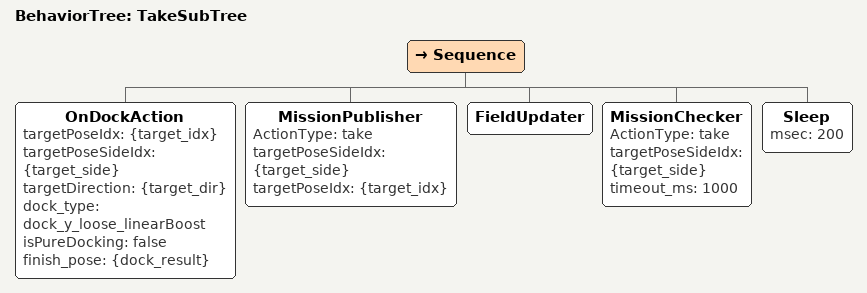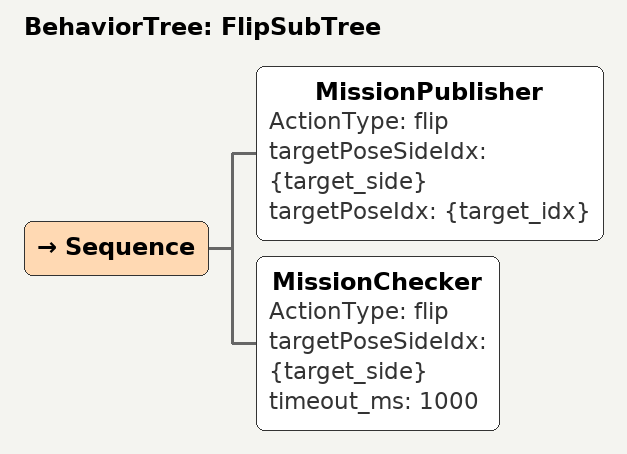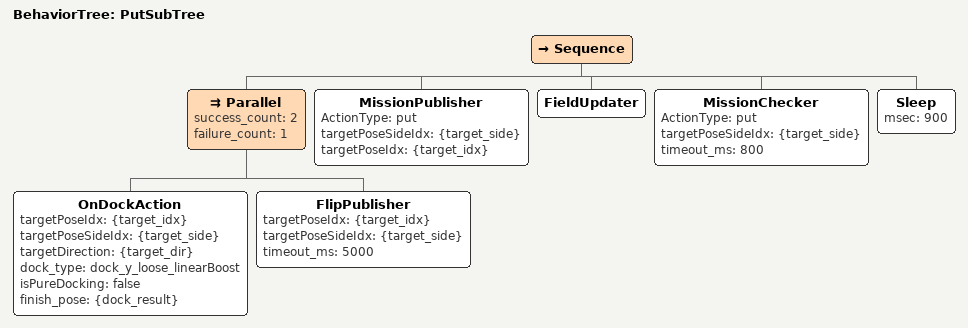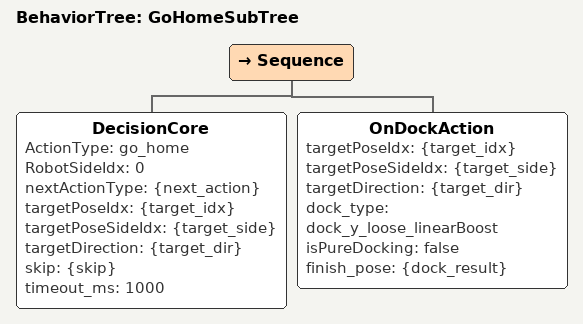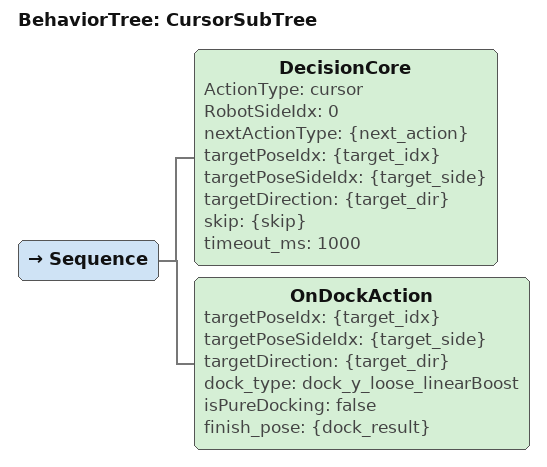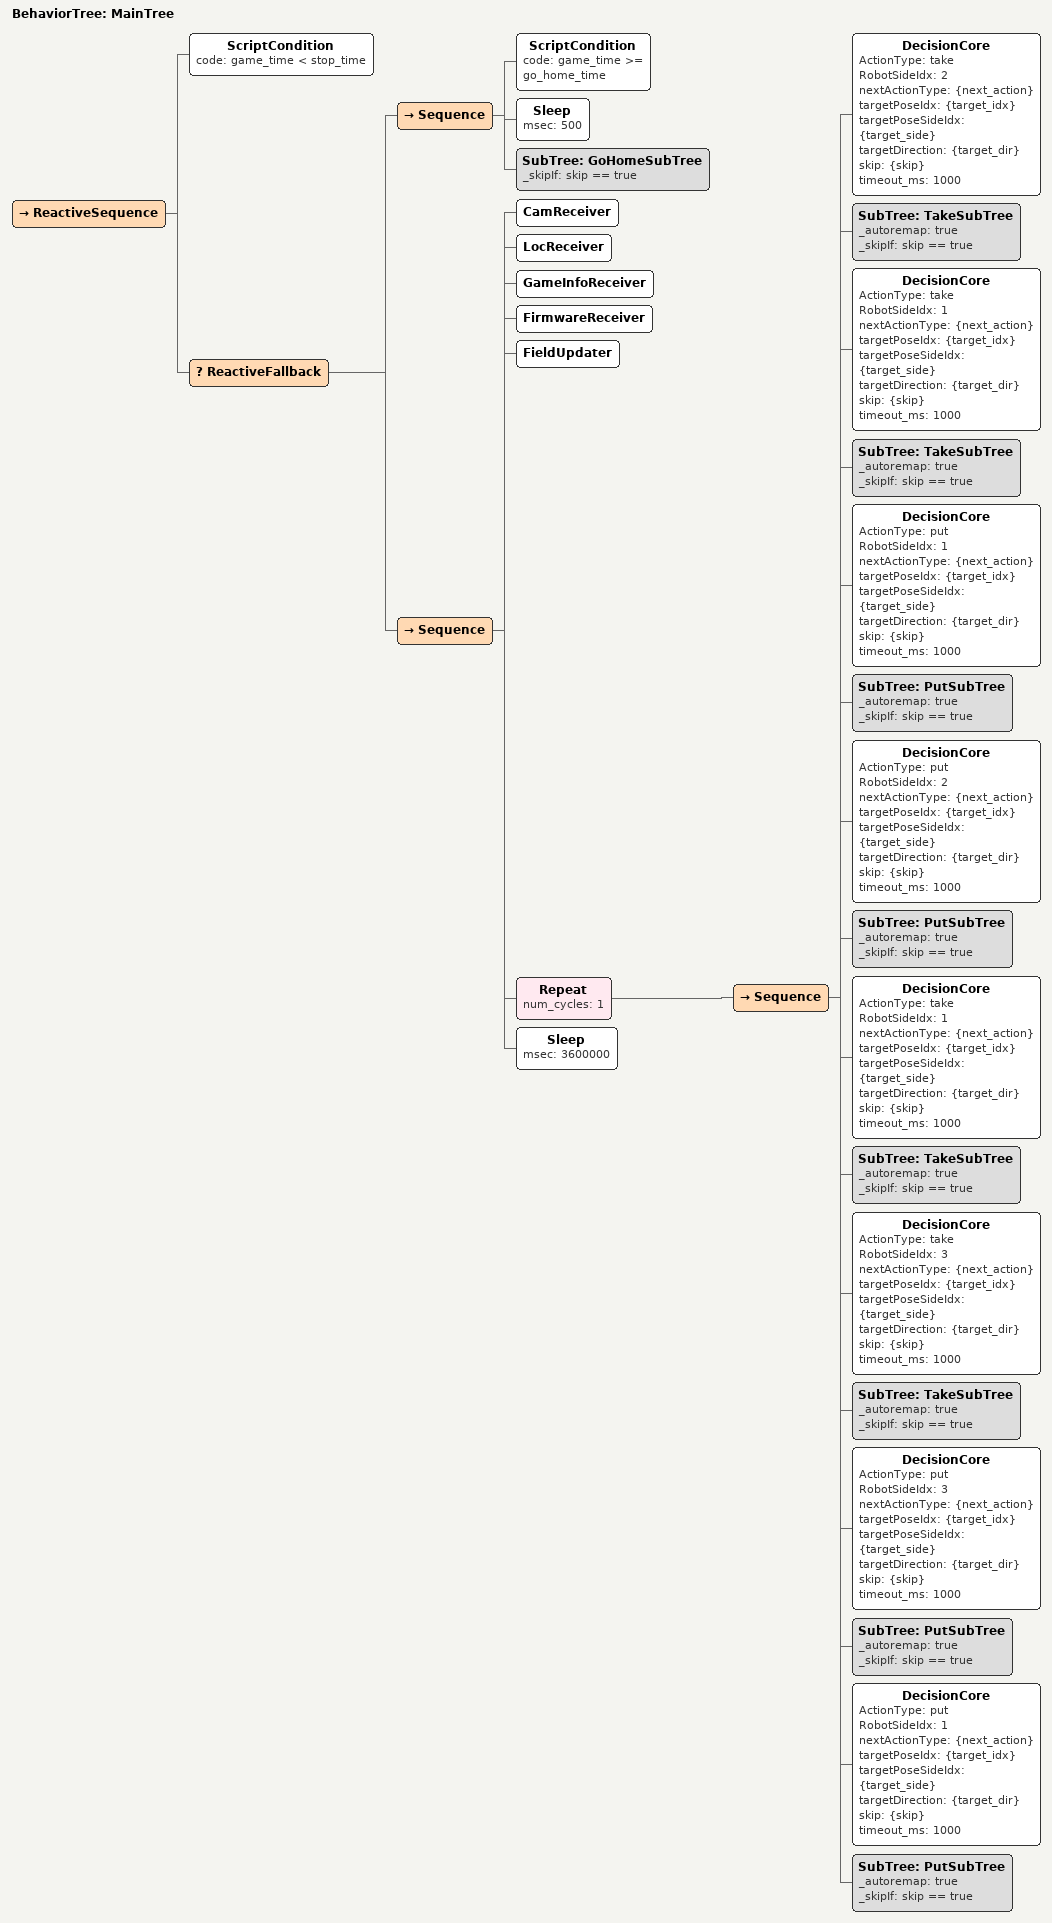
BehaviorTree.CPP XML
<?xml version="1.0" encoding="UTF-8"?>
<root BTCPP_format="4">

    <!-- TAKE SubTree: Go to collection point and take -->
    <BehaviorTree ID="TakeSubTree">
        <Sequence>
            <!-- Dock to collection pdoint -->
            <OnDockAction
                targetPoseIdx="{target_idx}"
                targetPoseSideIdx="{target_side}"
                targetDirection="{target_dir}"
                dock_type="dock_y_loose_linearBoost"
                isPureDocking="false"
                finish_pose="{dock_result}"/>

            <!-- Publish TAKE command to firmware -->
            <MissionPublisher
                ActionType="take"
                targetPoseSideIdx="{target_side}"
                targetPoseIdx="{target_idx}"/>
            <FieldUpdater/>

            <!-- Wait for vision to confirm take, or timeout -->
            <MissionChecker
                ActionType="take"
                targetPoseSideIdx="{target_side}"
                timeout_ms="1000"/>
            <Sleep msec="200"/>
        </Sequence>
    </BehaviorTree>

    <!-- FLIP SubTree: Flip the hazelnut               -->
    <BehaviorTree ID="FlipSubTree">
        <Sequence>
            <!-- Publish FLIP command to firmware -->
            <MissionPublisher
                ActionType="flip"
                targetPoseSideIdx="{target_side}"
                targetPoseIdx="{target_idx}"/>

            <!-- Wait for flip to complete (pure timeout, no vision feedback) -->
            <MissionChecker
                ActionType="flip"
                targetPoseSideIdx="{target_side}"
                timeout_ms="1000"/>
        </Sequence>
    </BehaviorTree>

    <!-- PUT SubTree: Go to pantry point and put -->
    <BehaviorTree ID="PutSubTree">
        <Sequence>
            <!-- Flip and Dock in parallel: FlipPublisher waits for isDocking signal -->
            <Parallel success_count="2" failure_count="1">
                <OnDockAction
                    targetPoseIdx="{target_idx}"
                    targetPoseSideIdx="{target_side}"
                    targetDirection="{target_dir}"
                    dock_type="dock_y_loose_linearBoost"
                    isPureDocking="false"
                    finish_pose="{dock_result}"/>
                <FlipPublisher
                    targetPoseIdx="{target_idx}"
                    targetPoseSideIdx="{target_side}"
                    timeout_ms="5000"/>
            </Parallel>

            <!-- Publish PUT command to firmware -->
            <MissionPublisher
                ActionType="put"
                targetPoseSideIdx="{target_side}"
                targetPoseIdx="{target_idx}"/>
            <FieldUpdater/>

            <!-- Wait for vision to confirm put, or timeout -->
            <MissionChecker
                ActionType="put"
                targetPoseSideIdx="{target_side}"
                timeout_ms="800"/>
            <Sleep msec="900"/>
        </Sequence>
    </BehaviorTree>

    <BehaviorTree ID="GoHomeSubTree">
        <Sequence>
            <DecisionCore
                ActionType="go_home"
                RobotSideIdx="0"
                nextActionType="{next_action}"
                targetPoseIdx="{target_idx}"
                targetPoseSideIdx="{target_side}"
                targetDirection="{target_dir}" skip="{skip}" timeout_ms="1000"/>
            <OnDockAction
                targetPoseIdx="{target_idx}"
                targetPoseSideIdx="{target_side}"
                targetDirection="{target_dir}"
                dock_type="dock_y_loose_linearBoost"
                isPureDocking="false"
                finish_pose="{dock_result}"/>
        </Sequence>
    </BehaviorTree>

    <BehaviorTree ID="CursorSubTree">
        <Sequence>
            <DecisionCore
                ActionType="cursor"
                RobotSideIdx="0"
                nextActionType="{next_action}"
                targetPoseIdx="{target_idx}"
                targetPoseSideIdx="{target_side}"
                targetDirection="{target_dir}" skip="{skip}" timeout_ms="1000"/>
            <OnDockAction
                targetPoseIdx="{target_idx}"
                targetPoseSideIdx="{target_side}"
                targetDirection="{target_dir}"
                dock_type="dock_y_loose_linearBoost"
                isPureDocking="false"
                finish_pose="{dock_result}"/>
        </Sequence>
    </BehaviorTree>

    <!-- Main Tree: Complete collection cycle -->
    <!-- Pattern: Fill all 4 robot sides, then empty them to pantries -->
    <!-- Repeat twice to handle all 8 collection points -->
    <BehaviorTree ID="MainTree">
        <ReactiveSequence>
            <!-- 1. Ensure condition game_time < stop_time is met -->
            <ScriptCondition code=" game_time &lt; stop_time "/>
            <!-- 2. Choose whether to go home, or to run normal loop -->
            <ReactiveFallback>
                <Sequence>
                    <ScriptCondition code=" game_time &gt;= go_home_time "/>
                    <Sleep msec="500"/>
                    <SubTree ID="GoHomeSubTree" _skipIf="skip == true"/>
                </Sequence>

                <Sequence>
                    <!-- Initialize receivers first -->
                    <CamReceiver/>
                    <LocReceiver/>
                    <GameInfoReceiver/>
                    <FirmwareReceiver/>
                    <FieldUpdater/>
                    <Repeat num_cycles="1">
                        <Sequence>
                            <DecisionCore
                                ActionType="take"
                                RobotSideIdx="2"
                                nextActionType="{next_action}"
                                targetPoseIdx="{target_idx}"
                                targetPoseSideIdx="{target_side}"
                                targetDirection="{target_dir}" skip="{skip}" timeout_ms="1000"/>
                            <SubTree ID="TakeSubTree" _autoremap="true" _skipIf="skip == true"/>
                            <DecisionCore
                                ActionType="take"
                                RobotSideIdx="1"
                                nextActionType="{next_action}"
                                targetPoseIdx="{target_idx}"
                                targetPoseSideIdx="{target_side}"
                                targetDirection="{target_dir}" skip="{skip}" timeout_ms="1000"/>
                            <SubTree ID="TakeSubTree" _autoremap="true" _skipIf="skip == true"/>
                            <DecisionCore
                                ActionType="put"
                                RobotSideIdx="1"
                                nextActionType="{next_action}"
                                targetPoseIdx="{target_idx}"
                                targetPoseSideIdx="{target_side}"
                                targetDirection="{target_dir}" skip="{skip}" timeout_ms="1000"/>
                            <SubTree ID="PutSubTree" _autoremap="true" _skipIf="skip == true"/>
                            <DecisionCore
                                ActionType="put"
                                RobotSideIdx="2"
                                nextActionType="{next_action}"
                                targetPoseIdx="{target_idx}"
                                targetPoseSideIdx="{target_side}"
                                targetDirection="{target_dir}" skip="{skip}" timeout_ms="1000"/>
                            <SubTree ID="PutSubTree" _autoremap="true" _skipIf="skip == true"/>

                            <DecisionCore
                                ActionType="take"
                                RobotSideIdx="1"
                                nextActionType="{next_action}"
                                targetPoseIdx="{target_idx}"
                                targetPoseSideIdx="{target_side}"
                                targetDirection="{target_dir}" skip="{skip}" timeout_ms="1000"/>
                            <SubTree ID="TakeSubTree" _autoremap="true" _skipIf="skip == true"/>
                            <DecisionCore
                                ActionType="take"
                                RobotSideIdx="3"
                                nextActionType="{next_action}"
                                targetPoseIdx="{target_idx}"
                                targetPoseSideIdx="{target_side}"
                                targetDirection="{target_dir}" skip="{skip}" timeout_ms="1000"/>
                            <SubTree ID="TakeSubTree" _autoremap="true" _skipIf="skip == true"/>
                            <DecisionCore
                                ActionType="put"
                                RobotSideIdx="3"
                                nextActionType="{next_action}"
                                targetPoseIdx="{target_idx}"
                                targetPoseSideIdx="{target_side}"
                                targetDirection="{target_dir}" skip="{skip}" timeout_ms="1000"/>
                            <SubTree ID="PutSubTree" _autoremap="true" _skipIf="skip == true"/>
                            <DecisionCore
                                ActionType="put"
                                RobotSideIdx="1"
                                nextActionType="{next_action}"
                                targetPoseIdx="{target_idx}"
                                targetPoseSideIdx="{target_side}"
                                targetDirection="{target_dir}" skip="{skip}" timeout_ms="1000"/>
                            <SubTree ID="PutSubTree" _autoremap="true" _skipIf="skip == true"/>
                        </Sequence>
                    </Repeat>
                    <Sleep msec="3600000"/>
                </Sequence>
            </ReactiveFallback>
        </ReactiveSequence>
    </BehaviorTree>
</root>
